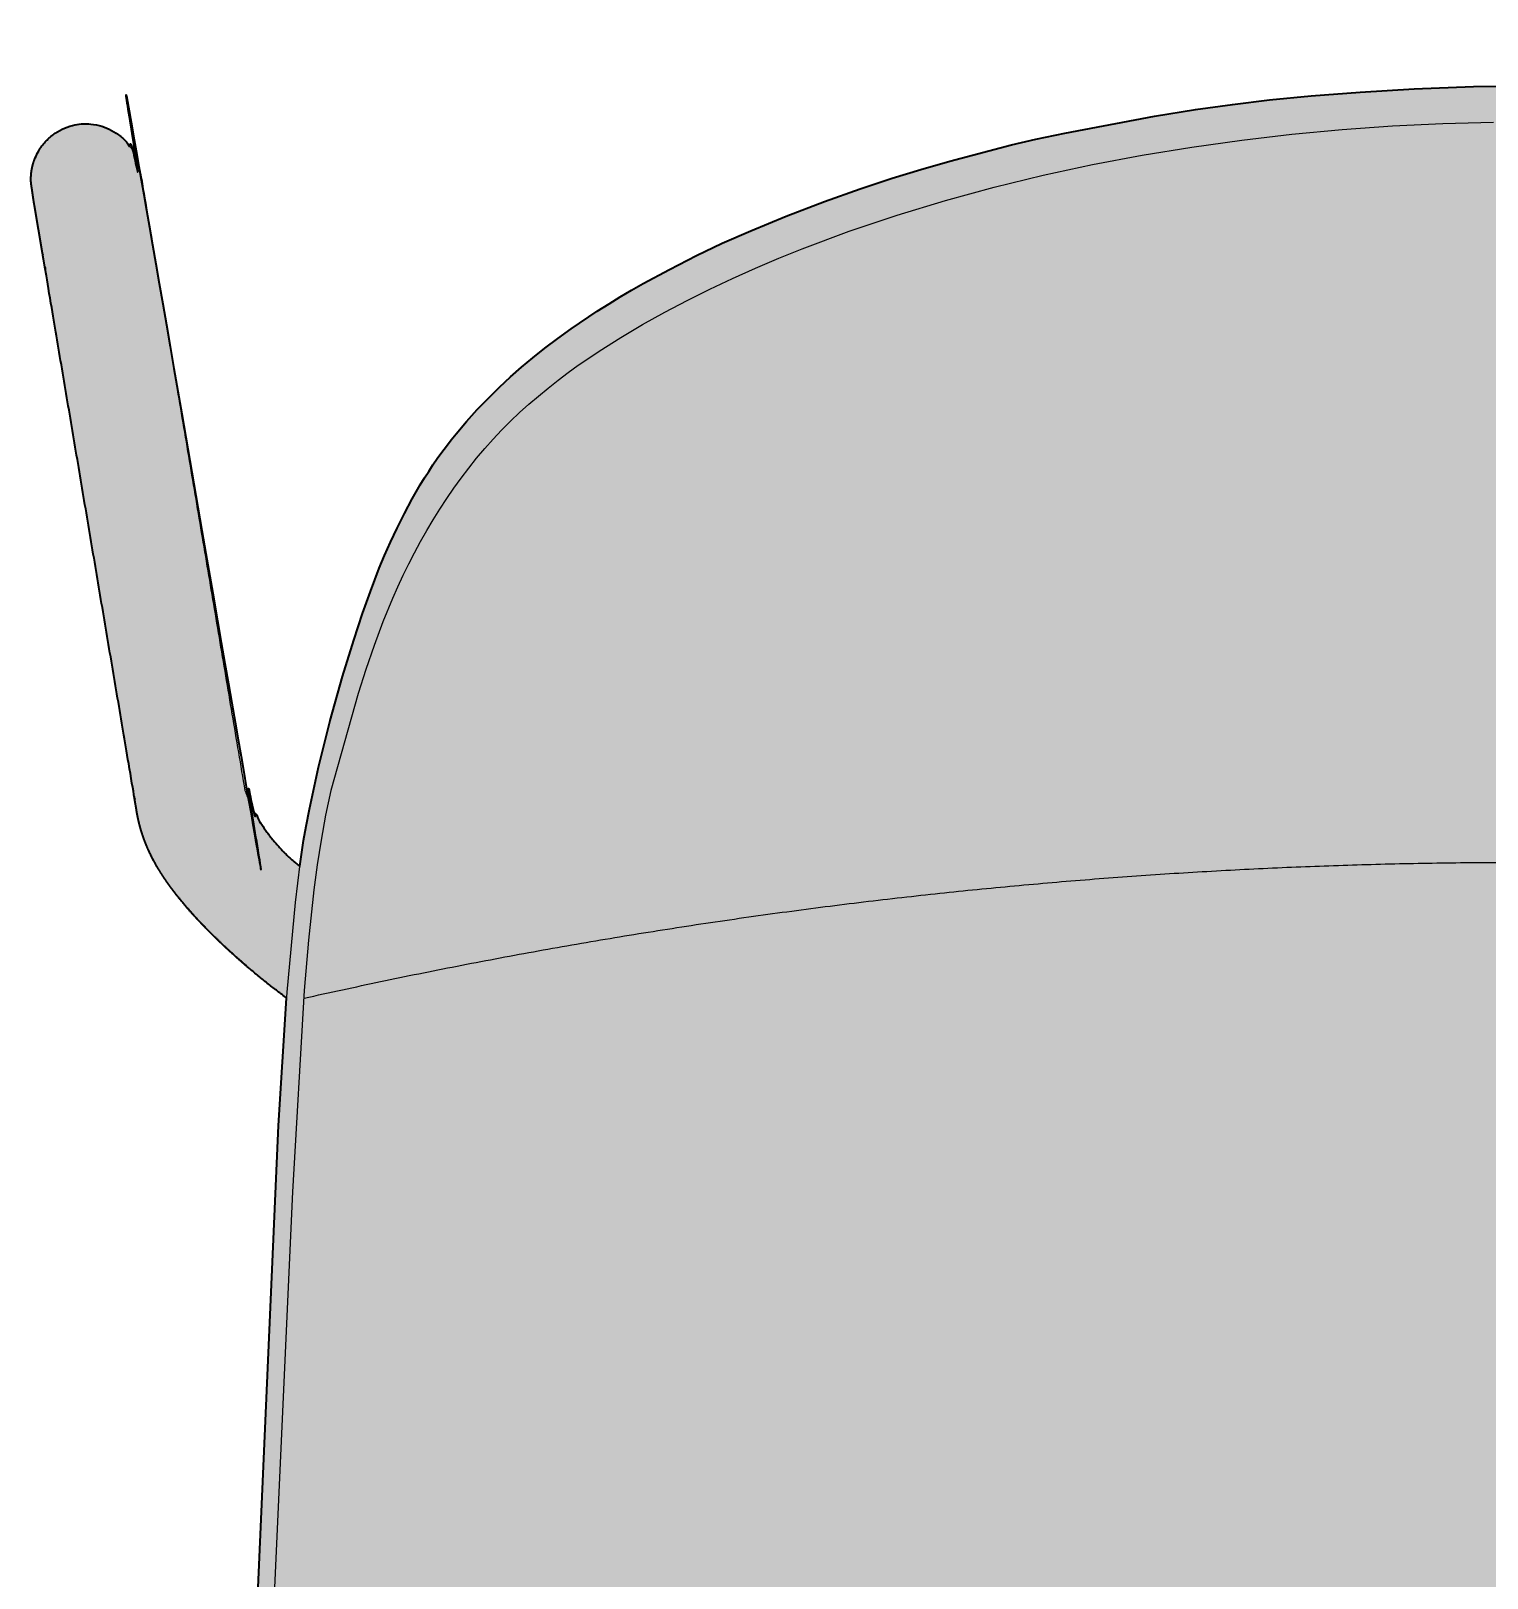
# Model space of a CAD drawing. Header units: millimetres. Extents: x 0 to 1796, y -1006 to 814.
# Drawn here: x 158 to 409.4, y -738.9 to -471.7 of the extents above; entities that cross this region are included whole.
import ezdxf

# ---------------------------------------------------------------- set-up
doc = ezdxf.new("R2010")
doc.units = ezdxf.units.MM
doc.layers.add('Blocks', color=7, linetype='Continuous')
doc.layers.add('Blocks$Fill', color=7, linetype='Continuous', true_color=0xffffff)
doc.layers.add('Blocks$Inner', color=7, linetype='Continuous', lineweight=25, true_color=0x007f00)
doc.layers.add('Blocks$Outline', color=7, linetype='Continuous', lineweight=35, true_color=0xff3f3f)

# ---------------------------------------------------------------- blocks, each defined once
blk = doc.blocks.new('13Eighty Dining Chair Top')
at = {"layer": 'Blocks$Fill'}
blk.add_hatch(color=256, dxfattribs=at).paths.add_polyline_path([(1.2, 56.2), (1.84, 60.66), (2.27, 63.15), (2.84, 66.09), (4.42, 73.35), (6.42, 81.42), (8.57, 89.01), (10.53, 95.3), (12.03, 99.89), (13.37, 103.67), (14.9, 107.69), (15.81, 109.88), (16.83, 112.2), (17.98, 114.64), (19.24, 117.15), (20.58, 119.67), (21.98, 122.11), (22.7, 123.29), (23.43, 124.43), (24.17, 125.55), (24.92, 126.65), (25.7, 127.73), (26.5, 128.8), (27.32, 129.86), (28.17, 130.91), (29.96, 133.02), (31.83, 135.09), (33.74, 137.08), (35.66, 138.98), (37.55, 140.75), (39.46, 142.43), (41.43, 144.06), (43.51, 145.69), (45.74, 147.36), (48.05, 149.02), (52.54, 152.08), (54.57, 153.39), (56.51, 154.58), (58.44, 155.72), (60.48, 156.87), (65, 159.31), (69.66, 161.69), (74.09, 163.82), (79.04, 165.99), (85.17, 168.49), (91.77, 171.02), (97.94, 173.22), (103.45, 175.06), (108.41, 176.59), (113.42, 178.03), (124.05, 180.8), (128.25, 181.8), (133.25, 182.85), (148.72, 185.75), (155.84, 186.91), (162.21, 187.8), (168.59, 188.58), (175.77, 189.29), (184.28, 189.95), (193.58, 190.52), (203.81, 190.9), (211.29, 190.98), (229, 190.52), (238.3, 189.95), (246.8, 189.29), (253.99, 188.58), (260.37, 187.8), (266.73, 186.91), (273.86, 185.75), (289.32, 182.85), (294.33, 181.8), (298.53, 180.8), (309.15, 178.03), (314.16, 176.59), (319.12, 175.06), (324.64, 173.22), (330.81, 171.02), (337.41, 168.49), (343.54, 165.99), (348.49, 163.82), (352.92, 161.69), (357.58, 159.31), (362.1, 156.87), (364.13, 155.72), (366.07, 154.58), (368.01, 153.39), (370.04, 152.08), (374.53, 149.02), (376.84, 147.36), (379.07, 145.69), (381.15, 144.06), (383.12, 142.43), (385.03, 140.75), (386.92, 138.98), (388.83, 137.08), (390.75, 135.09), (392.62, 133.02), (394.41, 130.91), (395.26, 129.86), (396.08, 128.8), (396.88, 127.73), (397.66, 126.65), (398.41, 125.55), (399.15, 124.43), (399.88, 123.29), (400.59, 122.11), (402, 119.67), (403.34, 117.15), (404.6, 114.64), (405.75, 112.2), (406.77, 109.88), (407.68, 107.69), (409.21, 103.67), (410.55, 99.89), (412.05, 95.3), (414.01, 89.01), (416.16, 81.42), (418.16, 73.35), (419.74, 66.09), (420.31, 63.15), (420.74, 60.66), (421.33, 56.66), (421.38, 56.2), (422.17, 56.84), (422.94, 57.51), (423.69, 58.21), (424.41, 58.94), (424.77, 59.31), (425.11, 59.69), (425.45, 60.07), (425.79, 60.47), (426.12, 60.86), (426.44, 61.27), (426.75, 61.68), (427.06, 62.09), (427.36, 62.51), (427.65, 62.94), (427.93, 63.37), (428.21, 63.8), (428.48, 64.24), (428.74, 64.69), (428.99, 65.14), (429.24, 65.59), (429.7, 66.5), (430.13, 67.43), (430.53, 68.37), (430.89, 69.32), (448.7, 174.89), (448.95, 176.15), (449.09, 176.78), (449.16, 177.09), (449.25, 177.39), (449.34, 177.7), (449.43, 178), (449.53, 178.3), (449.64, 178.6), (449.76, 178.89), (449.89, 179.17), (449.96, 179.31), (450.03, 179.45), (450.1, 179.59), (450.18, 179.73), (450.25, 179.87), (450.33, 180), (450.42, 180.14), (450.5, 180.27), (450.59, 180.4), (450.68, 180.53), (450.78, 180.65), (450.87, 180.78), (450.97, 180.9), (451.07, 181.03), (451.18, 181.15), (451.28, 181.27), (451.5, 181.5), (451.72, 181.73), (451.96, 181.95), (452.2, 182.16), (452.44, 182.36), (452.7, 182.55), (452.96, 182.74), (453.23, 182.92), (453.5, 183.09), (453.78, 183.25), (454.06, 183.4), (454.35, 183.54), (454.64, 183.67), (454.93, 183.8), (455.23, 183.91), (455.53, 184.01), (455.84, 184.1), (456.15, 184.19), (456.46, 184.26), (456.77, 184.32), (457.08, 184.37), (457.4, 184.41), (457.71, 184.44), (458.03, 184.46), (458.19, 184.46), (458.35, 184.46), (458.51, 184.46), (458.66, 184.46), (458.82, 184.45), (458.98, 184.44), (459.14, 184.43), (459.3, 184.42), (459.61, 184.38), (459.93, 184.33), (460.24, 184.27), (460.55, 184.2), (460.86, 184.12), (461.16, 184.03), (461.46, 183.93), (461.76, 183.82), (462.06, 183.7), (462.35, 183.56), (462.63, 183.42), (462.91, 183.27), (463.19, 183.11), (463.46, 182.95), (463.72, 182.77), (463.98, 182.58), (464.23, 182.38), (464.48, 182.18), (464.71, 181.97), (464.94, 181.75), (465.17, 181.52), (465.38, 181.29), (465.59, 181.05), (465.79, 180.8), (465.98, 180.55), (466.16, 180.29), (466.34, 180.02), (466.5, 179.75), (466.66, 179.47), (466.81, 179.19), (466.95, 178.9), (467.07, 178.61), (467.19, 178.31), (467.3, 178.01), (467.4, 177.71), (467.49, 177.41), (467.56, 177.1), (467.63, 176.79), (467.69, 176.47), (467.74, 176.16), (467.77, 175.84), (467.8, 175.52), (467.81, 175.21), (467.82, 174.89), (467.81, 174.57), (467.8, 174.25), (467.33, 171.12), (449.45, 65.11), (449.35, 64.58), (449.23, 64.06), (449.11, 63.54), (448.97, 63.02), (448.82, 62.51), (448.67, 62), (448.5, 61.49), (448.32, 60.99), (448.14, 60.49), (447.94, 59.99), (447.74, 59.5), (447.52, 59.01), (447.3, 58.52), (447.07, 58.04), (446.82, 57.57), (446.58, 57.09), (446.05, 56.16), (445.5, 55.25), (444.92, 54.35), (444.32, 53.47), (443.7, 52.6), (443.05, 51.74), (442.39, 50.9), (441.03, 49.25), (439.62, 47.65), (438.16, 46.09), (436.66, 44.56), (435.13, 43.07), (433.57, 41.61), (431.98, 40.18), (430.37, 38.78), (427.07, 36.06), (423.67, 33.44), (429.16, -81.39), (429.99, -124.35), (429.8, -168.94), (429.14, -188.02), (428.3, -201.53), (426.93, -216.67), (426.42, -220.99), (425.59, -226.93), (424.52, -233.39), (423.33, -239.56), (422.98, -241.16), (430.59, -244.06), (432.45, -244.86), (434.3, -245.7), (436.12, -246.59), (437.93, -247.55), (438.82, -248.05), (439.71, -248.58), (440.58, -249.12), (441.43, -249.69), (441.85, -249.99), (442.26, -250.29), (442.66, -250.6), (443.06, -250.91), (443.45, -251.23), (443.83, -251.56), (444.21, -251.9), (444.57, -252.24), (444.92, -252.6), (445.27, -252.96), (445.6, -253.33), (445.92, -253.71), (446.23, -254.1), (446.52, -254.5), (446.81, -254.91), (447.08, -255.33), (447.21, -255.54), (447.33, -255.76), (447.45, -255.98), (447.57, -256.2), (447.69, -256.42), (447.8, -256.65), (447.9, -256.88), (448.01, -257.11), (448.1, -257.35), (448.2, -257.58), (448.29, -257.83), (448.37, -258.07), (448.46, -258.32), (448.53, -258.57), (448.61, -258.82), (466.15, -318.23), (466.24, -318.46), (466.32, -318.69), (466.4, -318.92), (466.48, -319.16), (466.54, -319.4), (466.61, -319.64), (466.66, -319.88), (466.71, -320.13), (466.75, -320.38), (466.79, -320.63), (466.82, -320.88), (466.84, -321.13), (466.86, -321.38), (466.87, -321.64), (466.88, -321.89), (466.87, -322.15), (466.86, -322.4), (466.85, -322.66), (466.82, -322.91), (466.79, -323.16), (466.76, -323.41), (466.71, -323.66), (466.66, -323.91), (466.61, -324.15), (466.55, -324.4), (466.48, -324.64), (466.41, -324.88), (466.33, -325.11), (466.24, -325.35), (466.15, -325.58), (466.05, -325.8), (465.95, -326.02), (465.84, -326.24), (465.73, -326.46), (465.61, -326.68), (465.48, -326.89), (465.35, -327.1), (465.22, -327.31), (465.07, -327.51), (464.92, -327.72), (464.77, -327.92), (464.61, -328.11), (464.44, -328.3), (464.27, -328.49), (464.1, -328.67), (463.91, -328.85), (463.73, -329.03), (463.54, -329.19), (463.34, -329.36), (463.14, -329.52), (462.94, -329.67), (462.73, -329.82), (462.52, -329.96), (462.31, -330.09), (462.09, -330.22), (461.87, -330.35), (461.65, -330.47), (461.43, -330.58), (461.2, -330.68), (460.97, -330.78), (460.74, -330.88), (460.51, -330.96), (460.28, -331.04), (460.05, -331.12), (459.86, -331.17), (459.67, -331.21), (459.47, -331.26), (459.28, -331.3), (459.09, -331.33), (458.89, -331.36), (458.69, -331.39), (458.5, -331.41), (458.3, -331.43), (458.1, -331.45), (457.9, -331.46), (457.7, -331.47), (457.5, -331.47), (457.3, -331.47), (457.1, -331.47), (456.91, -331.46), (456.71, -331.45), (456.51, -331.44), (456.31, -331.42), (456.11, -331.39), (455.91, -331.37), (455.71, -331.33), (455.52, -331.3), (455.32, -331.26), (455.13, -331.22), (454.93, -331.17), (454.74, -331.12), (454.55, -331.06), (454.36, -331), (454.17, -330.93), (453.98, -330.87), (453.8, -330.79), (453.61, -330.72), (453.43, -330.64), (453.25, -330.55), (453.07, -330.46), (452.9, -330.37), (452.72, -330.27), (452.55, -330.17), (452.38, -330.07), (452.21, -329.96), (452.04, -329.85), (451.88, -329.73), (451.72, -329.62), (451.56, -329.49), (451.4, -329.37), (451.25, -329.24), (451.1, -329.11), (450.95, -328.98), (450.8, -328.84), (450.66, -328.7), (450.52, -328.56), (450.38, -328.41), (450.25, -328.26), (450.12, -328.11), (449.99, -327.96), (449.86, -327.8), (449.74, -327.65), (449.62, -327.49), (449.51, -327.32), (449.4, -327.16), (449.29, -326.99), (449.18, -326.83), (449.08, -326.66), (448.98, -326.48), (448.89, -326.31), (448.8, -326.13), (448.71, -325.96), (448.55, -325.6), (448.39, -325.23), (448.25, -324.86), (448.11, -324.49), (447.99, -324.11), (447.87, -323.73), (447.64, -322.95), (430.94, -266.1), (430.91, -266.02), (430.9, -265.97), (430.88, -265.93), (430.86, -265.89), (430.85, -265.85), (430.83, -265.81), (430.81, -265.77), (430.79, -265.73), (430.77, -265.69), (430.74, -265.65), (430.72, -265.61), (430.7, -265.58), (430.67, -265.54), (430.65, -265.5), (430.62, -265.47), (430.59, -265.43), (430.56, -265.4), (430.54, -265.36), (430.51, -265.33), (430.48, -265.29), (430.44, -265.26), (430.41, -265.23), (430.38, -265.2), (430.35, -265.17), (430.31, -265.14), (430.28, -265.11), (430.25, -265.09), (430.21, -265.06), (430.17, -265.03), (430.14, -265.01), (430.1, -264.98), (429.47, -264.59), (428.82, -264.22), (428.17, -263.86), (427.5, -263.52), (426.16, -262.87), (424.79, -262.26), (421.37, -260.83), (417.88, -259.51), (416.26, -263.83), (415.41, -265.92), (414.43, -268.17), (413.39, -270.44), (412.29, -272.68), (411.14, -274.91), (409.93, -277.1), (408.64, -279.29), (407.16, -281.6), (406.31, -282.86), (405.39, -284.17), (404.4, -285.53), (403.34, -286.93), (402.22, -288.33), (401.07, -289.73), (399.91, -291.09), (398.76, -292.37), (397.65, -293.56), (396.57, -294.67), (395.51, -295.72), (394.44, -296.73), (392.31, -298.64), (390.45, -300.22), (389.71, -300.83), (389.03, -301.37), (388.31, -301.9), (385.29, -304.03), (383, -305.57), (381.18, -306.73), (379.7, -307.62), (378.22, -308.46), (376.54, -309.35), (374.51, -310.38), (372.08, -311.53), (369.32, -312.77), (366.53, -313.94), (363.91, -314.97), (360.87, -316.03), (356.96, -317.29), (353.03, -318.48), (349.91, -319.35), (346.96, -320.07), (343.41, -320.87), (339.25, -321.73), (330.43, -323.29), (322.92, -324.37), (314.31, -325.38), (305.16, -326.17), (282.19, -327.66), (214.3, -329.37), (211.29, -329.32), (208.27, -329.37), (140.39, -327.66), (117.42, -326.17), (108.27, -325.38), (99.66, -324.37), (92.15, -323.29), (83.33, -321.73), (79.17, -320.87), (75.61, -320.07), (72.67, -319.35), (69.55, -318.48), (65.62, -317.29), (61.71, -316.03), (58.67, -314.97), (56.05, -313.94), (53.26, -312.77), (50.49, -311.53), (48.07, -310.38), (46.03, -309.35), (44.36, -308.46), (42.88, -307.62), (41.39, -306.73), (39.58, -305.57), (37.29, -304.03), (34.27, -301.9), (33.55, -301.37), (32.87, -300.83), (32.13, -300.22), (30.27, -298.64), (28.14, -296.73), (27.07, -295.72), (26.01, -294.67), (24.93, -293.56), (23.82, -292.37), (22.67, -291.09), (21.51, -289.73), (20.35, -288.33), (19.24, -286.93), (18.18, -285.53), (17.18, -284.17), (16.26, -282.86), (15.42, -281.6), (13.94, -279.29), (12.65, -277.1), (11.44, -274.91), (10.29, -272.68), (9.19, -270.44), (8.15, -268.17), (7.17, -265.92), (6.32, -263.83), (5.13, -260.73), (4.7, -259.51), (1.21, -260.83), (-2.21, -262.26), (-3.58, -262.87), (-4.93, -263.52), (-5.59, -263.86), (-6.25, -264.22), (-6.89, -264.59), (-7.52, -264.98), (-7.56, -265.01), (-7.6, -265.03), (-7.63, -265.06), (-7.67, -265.09), (-7.7, -265.11), (-7.74, -265.14), (-7.77, -265.17), (-7.8, -265.2), (-7.83, -265.23), (-7.87, -265.26), (-7.9, -265.29), (-7.93, -265.33), (-7.96, -265.36), (-7.99, -265.4), (-8.01, -265.43), (-8.04, -265.47), (-8.07, -265.5), (-8.09, -265.54), (-8.12, -265.58), (-8.14, -265.61), (-8.17, -265.65), (-8.19, -265.69), (-8.21, -265.73), (-8.23, -265.77), (-8.25, -265.81), (-8.27, -265.85), (-8.29, -265.89), (-8.3, -265.93), (-8.32, -265.97), (-8.33, -266.02), (-8.35, -266.06), (-24.03, -319.06), (-25.29, -323.73), (-25.41, -324.11), (-25.53, -324.49), (-25.67, -324.86), (-25.81, -325.23), (-25.97, -325.6), (-26.13, -325.96), (-26.22, -326.13), (-26.31, -326.31), (-26.41, -326.48), (-26.5, -326.66), (-26.6, -326.83), (-26.71, -326.99), (-26.82, -327.16), (-26.93, -327.32), (-27.04, -327.49), (-27.16, -327.65), (-27.29, -327.8), (-27.41, -327.96), (-27.54, -328.11), (-27.67, -328.26), (-27.8, -328.41), (-27.94, -328.56), (-28.08, -328.7), (-28.23, -328.84), (-28.37, -328.98), (-28.52, -329.11), (-28.67, -329.24), (-28.82, -329.37), (-28.98, -329.49), (-29.14, -329.62), (-29.3, -329.73), (-29.47, -329.85), (-29.63, -329.96), (-29.8, -330.07), (-29.97, -330.17), (-30.14, -330.27), (-30.32, -330.37), (-30.49, -330.46), (-30.67, -330.55), (-30.85, -330.64), (-31.04, -330.72), (-31.22, -330.79), (-31.4, -330.87), (-31.59, -330.93), (-31.78, -331), (-31.97, -331.06), (-32.16, -331.12), (-32.36, -331.17), (-32.55, -331.22), (-32.74, -331.26), (-32.94, -331.3), (-33.14, -331.33), (-33.33, -331.37), (-33.53, -331.39), (-33.73, -331.42), (-33.93, -331.44), (-34.13, -331.45), (-34.33, -331.46), (-34.53, -331.47), (-34.73, -331.47), (-34.93, -331.47), (-35.13, -331.47), (-35.32, -331.46), (-35.52, -331.45), (-35.72, -331.43), (-35.92, -331.41), (-36.12, -331.39), (-36.31, -331.36), (-36.51, -331.33), (-36.7, -331.3), (-36.9, -331.26), (-37.09, -331.21), (-37.28, -331.17), (-37.47, -331.12), (-37.7, -331.04), (-37.93, -330.96), (-38.17, -330.88), (-38.4, -330.78), (-38.62, -330.68), (-38.85, -330.58), (-39.07, -330.47), (-39.3, -330.35), (-39.52, -330.22), (-39.73, -330.09), (-39.95, -329.96), (-40.16, -329.82), (-40.36, -329.67), (-40.57, -329.52), (-40.76, -329.36), (-40.96, -329.19), (-41.15, -329.03), (-41.34, -328.85), (-41.52, -328.67), (-41.69, -328.49), (-41.86, -328.3), (-42.03, -328.11), (-42.19, -327.92), (-42.35, -327.72), (-42.49, -327.51), (-42.64, -327.31), (-42.77, -327.1), (-42.91, -326.89), (-43.03, -326.68), (-43.15, -326.46), (-43.26, -326.24), (-43.37, -326.02), (-43.47, -325.8), (-43.57, -325.58), (-43.66, -325.35), (-43.75, -325.11), (-43.83, -324.88), (-43.9, -324.64), (-43.97, -324.4), (-44.03, -324.15), (-44.09, -323.91), (-44.14, -323.66), (-44.18, -323.41), (-44.22, -323.16), (-44.25, -322.91), (-44.27, -322.66), (-44.28, -322.4), (-44.29, -322.15), (-44.3, -321.89), (-44.29, -321.64), (-44.28, -321.38), (-44.27, -321.13), (-44.24, -320.88), (-44.21, -320.63), (-44.18, -320.38), (-44.13, -320.13), (-44.08, -319.88), (-44.03, -319.64), (-43.97, -319.4), (-43.9, -319.16), (-43.82, -318.92), (-43.74, -318.69), (-43.66, -318.46), (-43.57, -318.23), (-26.1, -259.07), (-25.96, -258.57), (-25.88, -258.32), (-25.8, -258.07), (-25.71, -257.83), (-25.62, -257.58), (-25.53, -257.35), (-25.43, -257.11), (-25.33, -256.88), (-25.22, -256.65), (-25.11, -256.42), (-24.99, -256.2), (-24.88, -255.98), (-24.75, -255.76), (-24.63, -255.54), (-24.5, -255.33), (-24.23, -254.91), (-23.95, -254.5), (-23.65, -254.1), (-23.34, -253.71), (-23.02, -253.33), (-22.69, -252.96), (-22.35, -252.6), (-21.99, -252.24), (-21.63, -251.9), (-21.25, -251.56), (-20.87, -251.23), (-20.48, -250.91), (-20.09, -250.6), (-19.68, -250.29), (-19.27, -249.99), (-18.85, -249.69), (-18, -249.12), (-17.13, -248.58), (-16.24, -248.05), (-15.35, -247.55), (-13.54, -246.59), (-11.72, -245.7), (-9.88, -244.86), (-8.02, -244.06), (-4.25, -242.58), (-0.4, -241.16), (-1.95, -233.39), (-3.01, -226.93), (-3.84, -220.99), (-4.36, -216.67), (-5.72, -201.53), (-6.56, -188.02), (-7.22, -168.94), (-7.42, -124.35), (-6.58, -81.39), (-2.48, 11.46), (-1.09, 33.44), (-7.79, 38.78), (-9.4, 40.18), (-10.99, 41.61), (-12.55, 43.07), (-14.08, 44.56), (-15.58, 46.09), (-17.04, 47.65), (-18.45, 49.25), (-19.81, 50.9), (-20.47, 51.74), (-21.12, 52.6), (-21.74, 53.47), (-22.35, 54.35), (-22.92, 55.25), (-23.48, 56.16), (-24, 57.09), (-24.25, 57.57), (-24.49, 58.04), (-24.72, 58.52), (-24.94, 59.01), (-25.16, 59.5), (-25.36, 59.99), (-25.56, 60.49), (-25.75, 60.99), (-25.92, 61.49), (-26.09, 62), (-26.25, 62.51), (-26.39, 63.02), (-26.53, 63.54), (-26.65, 64.06), (-26.77, 64.58), (-26.87, 65.11), (-26.97, 65.63), (-45.22, 174.25), (-45.24, 174.57), (-45.24, 174.89), (-45.24, 175.21), (-45.22, 175.52), (-45.19, 175.84), (-45.16, 176.16), (-45.11, 176.47), (-45.05, 176.79), (-44.99, 177.1), (-44.91, 177.41), (-44.82, 177.71), (-44.72, 178.01), (-44.61, 178.31), (-44.5, 178.61), (-44.37, 178.9), (-44.23, 179.19), (-44.08, 179.47), (-43.93, 179.75), (-43.76, 180.02), (-43.59, 180.29), (-43.4, 180.55), (-43.21, 180.8), (-43.01, 181.05), (-42.8, 181.29), (-42.59, 181.52), (-42.37, 181.75), (-42.13, 181.97), (-41.9, 182.18), (-41.65, 182.38), (-41.4, 182.58), (-41.14, 182.77), (-40.88, 182.95), (-40.61, 183.11), (-40.33, 183.27), (-40.05, 183.42), (-39.77, 183.56), (-39.48, 183.7), (-39.18, 183.82), (-38.88, 183.93), (-38.58, 184.03), (-38.28, 184.12), (-37.97, 184.2), (-37.66, 184.27), (-37.35, 184.33), (-37.03, 184.38), (-36.72, 184.42), (-36.56, 184.43), (-36.4, 184.44), (-36.24, 184.45), (-36.09, 184.46), (-35.93, 184.46), (-35.77, 184.46), (-35.61, 184.46), (-35.45, 184.46), (-35.13, 184.44), (-34.82, 184.41), (-34.5, 184.37), (-34.19, 184.32), (-33.88, 184.26), (-33.57, 184.19), (-33.26, 184.1), (-32.96, 184.01), (-32.65, 183.91), (-32.36, 183.8), (-32.06, 183.67), (-31.77, 183.54), (-31.48, 183.4), (-31.2, 183.25), (-30.92, 183.09), (-30.65, 182.92), (-30.38, 182.74), (-30.12, 182.55), (-29.87, 182.36), (-29.62, 182.16), (-29.38, 181.95), (-29.14, 181.73), (-28.92, 181.5), (-28.7, 181.27), (-28.6, 181.15), (-28.49, 181.03), (-28.39, 180.9), (-28.3, 180.78), (-28.2, 180.65), (-28.11, 180.53), (-28.01, 180.4), (-27.93, 180.27), (-27.84, 180.14), (-27.76, 180), (-27.68, 179.87), (-27.6, 179.73), (-27.52, 179.59), (-27.45, 179.45), (-27.38, 179.31), (-27.31, 179.17), (-27.18, 178.89), (-27.07, 178.6), (-26.95, 178.3), (-26.85, 178), (-26.76, 177.7), (-26.67, 177.39), (-26.59, 177.09), (-26.51, 176.78), (-26.37, 176.15), (-26.12, 174.89), (-8.31, 69.32), (-7.95, 68.37), (-7.55, 67.43), (-7.12, 66.5), (-6.66, 65.59), (-6.41, 65.14), (-6.16, 64.69), (-5.9, 64.24), (-5.63, 63.8), (-5.36, 63.37), (-5.07, 62.94), (-4.78, 62.51), (-4.48, 62.09), (-4.17, 61.68), (-3.86, 61.27), (-3.54, 60.86), (-3.21, 60.47), (-2.88, 60.07), (-2.54, 59.69), (-2.19, 59.31), (-1.83, 58.94), (-1.11, 58.21), (-0.36, 57.51), (0.41, 56.84)], flags=0)
at = {"layer": 'Blocks$Inner'}
for points in [[(-6.58, -81.39), (-2.48, 11.46), (-1.03, 34.47), (0.44, 49.94), (1.25, 56.66), (1.84, 60.66), (2.27, 63.15), (2.84, 66.09), (4.42, 73.35), (6.42, 81.42), (8.57, 89.01), (10.53, 95.3), (12.03, 99.89), (13.37, 103.67), (14.9, 107.69), (15.81, 109.88), (16.83, 112.2), (17.98, 114.64), (19.24, 117.15), (20.58, 119.67), (21.98, 122.11), (22.7, 123.29), (23.43, 124.43), (24.17, 125.55), (24.92, 126.65), (25.7, 127.73), (26.5, 128.8), (27.32, 129.86), (28.17, 130.91), (29.96, 133.02), (31.83, 135.09), (33.74, 137.08), (35.66, 138.98), (37.55, 140.75), (39.46, 142.43), (41.43, 144.06), (43.51, 145.69), (45.74, 147.36), (48.05, 149.02), (52.54, 152.08), (54.57, 153.39), (56.51, 154.58), (58.44, 155.72), (60.48, 156.87), (65, 159.31), (69.66, 161.69), (74.09, 163.82), (79.04, 165.99), (85.17, 168.49), (91.77, 171.02), (97.94, 173.22), (103.45, 175.06), (108.41, 176.59), (113.42, 178.03), (124.05, 180.8), (128.25, 181.8), (133.25, 182.85), (148.72, 185.75), (155.84, 186.91), (162.21, 187.8), (168.59, 188.58), (175.77, 189.29), (184.28, 189.95), (193.58, 190.52), (203.81, 190.9), (211.29, 190.98)], [(-3.16, -69.63), (0, 0), (2.01, 34.79), (2.73, 43.48), (3.66, 52.14), (4.24, 56.46), (4.91, 60.76), (5.68, 65.04), (6.58, 69.31), (6.6, 69.34), (11.33, 86.12), (12.65, 90.27), (14.06, 94.39), (15.58, 98.48), (17.24, 102.51), (18.12, 104.5), (19.03, 106.48), (19.99, 108.44), (20.98, 110.38), (22.02, 112.3), (23.09, 114.2), (24.2, 116.07), (25.35, 117.92), (26.54, 119.74), (27.77, 121.53), (29.05, 123.28), (30.36, 125.01), (31.71, 126.7), (33.11, 128.35), (34.55, 129.97), (36.03, 131.54), (37.56, 133.08), (39.12, 134.57), (40.73, 136.02), (42.37, 137.44), (44.05, 138.82), (45.76, 140.17), (47.5, 141.48), (49.26, 142.75), (51.06, 144), (52.88, 145.21), (56.58, 147.55), (60.35, 149.78), (64.18, 151.91), (68.05, 153.94), (71.95, 155.89), (75.89, 157.75), (79.86, 159.54), (83.87, 161.24), (87.9, 162.87), (96.05, 165.91), (104.3, 168.69), (112.64, 171.22), (121.05, 173.51), (129.52, 175.57), (138.04, 177.41), (146.6, 179.03), (155.19, 180.44), (163.82, 181.65), (172.48, 182.66), (181.15, 183.48), (189.84, 184.11), (198.54, 184.53), (207.25, 184.76)]]:
    blk.add_lwpolyline(points, dxfattribs=at)
for points, degree in [([(-37.35, 184.33), (-37.03, 184.38)], 1), ([(-37.03, 184.38), (-36.72, 184.42)], 1), ([(-36.72, 184.42), (-36.56, 184.43)], 1), ([(-36.56, 184.43), (-36.4, 184.44)], 1), ([(-36.4, 184.44), (-36.24, 184.45)], 1), ([(-36.24, 184.45), (-36.09, 184.46)], 1), ([(-36.09, 184.46), (-35.93, 184.46)], 1), ([(-35.93, 184.46), (-35.77, 184.46)], 1), ([(-35.77, 184.46), (-35.61, 184.46)], 1), ([(-35.61, 184.46), (-35.45, 184.46)], 1), ([(-35.45, 184.46), (-35.13, 184.44)], 1), ([(-35.13, 184.44), (-34.82, 184.41)], 1), ([(-34.82, 184.41), (-34.5, 184.37)], 1), ([(-42.59, 181.52), (-42.37, 181.75)], 1), ([(-42.37, 181.75), (-42.13, 181.97)], 1), ([(-42.13, 181.97), (-41.9, 182.18)], 1), ([(-41.9, 182.18), (-41.65, 182.38)], 1), ([(-41.65, 182.38), (-41.4, 182.58)], 1), ([(-41.4, 182.58), (-41.14, 182.77)], 1), ([(-41.14, 182.77), (-40.88, 182.95)], 1), ([(-40.88, 182.95), (-40.61, 183.11)], 1), ([(-40.61, 183.11), (-40.33, 183.27)], 1), ([(-40.33, 183.27), (-40.05, 183.42)], 1), ([(-40.05, 183.42), (-39.77, 183.56)], 1), ([(-39.77, 183.56), (-39.48, 183.7)], 1), ([(-39.48, 183.7), (-39.18, 183.82)], 1), ([(-39.18, 183.82), (-38.88, 183.93)], 1), ([(-38.88, 183.93), (-38.58, 184.03)], 1), ([(-38.58, 184.03), (-38.28, 184.12)], 1), ([(-38.28, 184.12), (-37.97, 184.2)], 1), ([(-37.97, 184.2), (-37.66, 184.27)], 1), ([(-37.66, 184.27), (-37.35, 184.33)], 1), ([(-34.5, 184.37), (-34.19, 184.32)], 1), ([(-34.19, 184.32), (-33.88, 184.26)], 1), ([(-33.88, 184.26), (-33.57, 184.19)], 1), ([(-33.57, 184.19), (-33.26, 184.1)], 1), ([(-33.26, 184.1), (-32.96, 184.01)], 1), ([(-32.96, 184.01), (-32.65, 183.91)], 1), ([(-32.65, 183.91), (-32.36, 183.8)], 1), ([(-32.36, 183.8), (-32.06, 183.67)], 1), ([(-32.06, 183.67), (-31.77, 183.54)], 1), ([(-31.77, 183.54), (-31.48, 183.4)], 1), ([(-31.48, 183.4), (-31.2, 183.25)], 1), ([(-31.2, 183.25), (-30.92, 183.09)], 1), ([(-30.92, 183.09), (-30.65, 182.92)], 1), ([(-30.65, 182.92), (-30.38, 182.74)], 1), ([(-30.38, 182.74), (-30.12, 182.55)], 1), ([(-30.12, 182.55), (-29.87, 182.36)], 1), ([(-29.87, 182.36), (-29.62, 182.16)], 1), ([(-29.62, 182.16), (-29.38, 181.95)], 1), ([(-29.38, 181.95), (-29.14, 181.73)], 1), ([(-29.14, 181.73), (-28.92, 181.5)], 1), ([(-44.37, 178.9), (-44.23, 179.19)], 1), ([(-44.23, 179.19), (-44.08, 179.47)], 1), ([(-44.08, 179.47), (-43.93, 179.75)], 1), ([(-43.93, 179.75), (-43.76, 180.02)], 1), ([(-43.76, 180.02), (-43.59, 180.29)], 1), ([(-43.59, 180.29), (-43.4, 180.55)], 1), ([(-43.4, 180.55), (-43.21, 180.8)], 1), ([(-43.21, 180.8), (-43.01, 181.05)], 1), ([(-43.01, 181.05), (-42.8, 181.29)], 1), ([(-42.8, 181.29), (-42.59, 181.52)], 1), ([(-28.92, 181.5), (-28.7, 181.27)], 1), ([(-28.7, 181.27), (-28.6, 181.15)], 1), ([(-28.6, 181.15), (-28.49, 181.03)], 1), ([(-28.49, 181.03), (-28.39, 180.9)], 1), ([(-28.39, 180.9), (-28.3, 180.78)], 1), ([(-28.3, 180.78), (-28.2, 180.65)], 1), ([(-28.2, 180.65), (-28.11, 180.53)], 1), ([(-28.11, 180.53), (-28.01, 180.4)], 1), ([(-28.01, 180.4), (-27.93, 180.27)], 1), ([(-27.93, 180.27), (-27.84, 180.14)], 1), ([(-27.84, 180.14), (-27.76, 180)], 1), ([(-27.76, 180), (-27.68, 179.87)], 1), ([(-27.68, 179.87), (-27.6, 179.73)], 1), ([(-27.6, 179.73), (-27.52, 179.59)], 1), ([(-27.52, 179.59), (-27.45, 179.45)], 1), ([(-27.45, 179.45), (-27.38, 179.31)], 1), ([(-27.38, 179.31), (-27.31, 179.17)], 1), ([(-27.31, 179.17), (-27.18, 178.89)], 1), ([(-45.16, 176.16), (-45.11, 176.47)], 1), ([(-45.11, 176.47), (-45.05, 176.79)], 1), ([(-45.05, 176.79), (-44.99, 177.1)], 1), ([(-44.99, 177.1), (-44.91, 177.41)], 1), ([(-44.91, 177.41), (-44.82, 177.71)], 1), ([(-44.82, 177.71), (-44.72, 178.01)], 1), ([(-44.72, 178.01), (-44.61, 178.31)], 1), ([(-44.61, 178.31), (-44.5, 178.61)], 1), ([(-44.5, 178.61), (-44.37, 178.9)], 1), ([(-27.18, 178.89), (-27.07, 178.6)], 1), ([(-27.07, 178.6), (-26.95, 178.3)], 1), ([(-26.95, 178.3), (-26.85, 178)], 1), ([(-26.85, 178), (-26.76, 177.7)], 1), ([(-26.76, 177.7), (-26.67, 177.39)], 1), ([(-26.67, 177.39), (-26.59, 177.09)], 1), ([(-26.59, 177.09), (-26.51, 176.78)], 1), ([(-26.51, 176.78), (-26.37, 176.15)], 1), ([(-45.24, 175.21), (-45.22, 175.52)], 1), ([(-45.24, 174.89), (-45.24, 175.21)], 1), ([(-45.24, 174.57), (-45.24, 174.89)], 1), ([(-45.22, 174.25), (-45.24, 174.57)], 1), ([(-45.22, 175.52), (-45.19, 175.84)], 1), ([(-44.76, 171.12), (-45.22, 174.25)], 1), ([(-45.19, 175.84), (-45.16, 176.16)], 1), ([(-26.37, 176.15), (-26.12, 174.89)], 1), ([(-26.12, 174.89), (-8.31, 69.32)], 1), ([(-27.05, 66.16), (-44.76, 171.12)], 1), ([(-26.97, 65.63), (-27.05, 66.16)], 1), ([(-26.87, 65.11), (-26.97, 65.63)], 1), ([(-26.77, 64.58), (-26.87, 65.11)], 1), ([(-26.65, 64.06), (-26.77, 64.58)], 1), ([(-26.53, 63.54), (-26.65, 64.06)], 1), ([(-26.39, 63.02), (-26.53, 63.54)], 1), ([(-26.25, 62.51), (-26.39, 63.02)], 1), ([(-26.09, 62), (-26.25, 62.51)], 1), ([(-25.92, 61.49), (-26.09, 62)], 1), ([(-25.75, 60.99), (-25.92, 61.49)], 1), ([(-25.56, 60.49), (-25.75, 60.99)], 1), ([(-25.36, 59.99), (-25.56, 60.49)], 1), ([(-25.16, 59.5), (-25.36, 59.99)], 1), ([(-24.94, 59.01), (-25.16, 59.5)], 1), ([(-24.72, 58.52), (-24.94, 59.01)], 1), ([(-24.49, 58.04), (-24.72, 58.52)], 1), ([(-24.25, 57.57), (-24.49, 58.04)], 1), ([(-24, 57.09), (-24.25, 57.57)], 1), ([(-23.48, 56.16), (-24, 57.09)], 1), ([(-22.92, 55.25), (-23.48, 56.16)], 1), ([(1.93, 33.45), (106.42, 56.82), (211.29, 56.91)], 2), ([(-22.35, 54.35), (-22.92, 55.25)], 1), ([(-21.74, 53.47), (-22.35, 54.35)], 1), ([(-21.12, 52.6), (-21.74, 53.47)], 1), ([(-20.47, 51.74), (-21.12, 52.6)], 1), ([(-19.81, 50.9), (-20.47, 51.74)], 1), ([(-18.45, 49.25), (-19.81, 50.9)], 1), ([(-17.04, 47.65), (-18.45, 49.25)], 1), ([(-15.58, 46.09), (-17.04, 47.65)], 1), ([(-14.08, 44.56), (-15.58, 46.09)], 1), ([(-12.55, 43.07), (-14.08, 44.56)], 1), ([(-10.99, 41.61), (-12.55, 43.07)], 1), ([(-9.4, 40.18), (-10.99, 41.61)], 1), ([(-7.79, 38.78), (-9.4, 40.18)], 1), ([(-4.49, 36.06), (-7.79, 38.78)], 1), ([(-1.09, 33.44), (-4.49, 36.06)], 1)]:
    blk.add_open_spline(points, degree=degree, dxfattribs=at)
blk.add_rational_spline([(-8.31, 69.32), (-5.44, 61.4), (1.2, 56.2)], [1, 0.96136324687, 1], degree=2, dxfattribs=at)
at = {"layer": 'Blocks$Outline'}
for points in [[(1.2, 56.2), (1.25, 56.66), (1.84, 60.66), (2.27, 63.15), (2.84, 66.09), (4.42, 73.35), (6.42, 81.42), (8.57, 89.01), (10.53, 95.3), (12.03, 99.89), (13.37, 103.67), (14.9, 107.69), (15.81, 109.88), (16.83, 112.2), (17.98, 114.64), (19.24, 117.15), (20.58, 119.67), (21.98, 122.11), (22.7, 123.29), (23.43, 124.43), (24.17, 125.55), (24.92, 126.65), (25.7, 127.73), (26.5, 128.8), (27.32, 129.86), (28.17, 130.91), (29.96, 133.02), (31.83, 135.09), (33.74, 137.08), (35.66, 138.98), (37.55, 140.75), (39.46, 142.43), (41.43, 144.06), (43.51, 145.69), (45.74, 147.36), (48.05, 149.02), (52.54, 152.08), (54.57, 153.39), (56.51, 154.58), (58.44, 155.72), (60.48, 156.87), (65, 159.31), (69.66, 161.69), (74.09, 163.82), (79.04, 165.99), (85.17, 168.49), (91.77, 171.02), (97.94, 173.22), (103.45, 175.06), (108.41, 176.59), (113.42, 178.03), (124.05, 180.8), (128.25, 181.8), (133.25, 182.85), (148.72, 185.75), (155.84, 186.91), (162.21, 187.8), (168.59, 188.58), (175.77, 189.29), (184.28, 189.95), (193.58, 190.52), (203.81, 190.9), (211.29, 190.98)], [(-0.4, -241.16), (-0.76, -239.56), (-1.95, -233.39), (-3.01, -226.93), (-3.84, -220.99), (-4.36, -216.67), (-5.72, -201.53), (-6.56, -188.02), (-7.22, -168.94), (-7.42, -124.35), (-6.58, -81.39), (-2.48, 11.46), (-1.09, 33.44)]]:
    blk.add_lwpolyline(points, dxfattribs=at)
blk.add_rational_spline([(-1.09, 33.44), (-2.79, 34.75), (-4.49, 36.06), (-6.14, 37.42), (-7.79, 38.78), (-8.6, 39.48), (-9.4, 40.18), (-10.2, 40.9), (-10.99, 41.61), (-11.77, 42.34), (-12.55, 43.07), (-13.32, 43.82), (-14.08, 44.56), (-14.83, 45.32), (-15.58, 46.09), (-16.31, 46.87), (-17.04, 47.65), (-17.74, 48.45), (-18.45, 49.25), (-19.13, 50.08), (-19.81, 50.9), (-20.14, 51.32), (-20.47, 51.74), (-20.8, 52.17), (-21.12, 52.6), (-21.43, 53.03), (-21.74, 53.47), (-22.04, 53.91), (-22.35, 54.35), (-22.63, 54.8), (-22.92, 55.25), (-23.2, 55.71), (-23.48, 56.16), (-23.74, 56.63), (-24, 57.09), (-24.12, 57.33), (-24.25, 57.57), (-24.37, 57.8), (-24.49, 58.04), (-24.6, 58.28), (-24.72, 58.52), (-24.83, 58.77), (-24.94, 59.01), (-25.05, 59.25), (-25.16, 59.5), (-25.26, 59.74), (-25.36, 59.99), (-25.46, 60.24), (-25.56, 60.49), (-25.65, 60.74), (-25.75, 60.99), (-25.83, 61.24), (-25.92, 61.49), (-26.01, 61.75), (-26.09, 62), (-26.17, 62.26), (-26.25, 62.51), (-26.32, 62.77), (-26.39, 63.02), (-26.46, 63.28), (-26.53, 63.54), (-26.59, 63.8), (-26.65, 64.06), (-26.71, 64.32), (-26.77, 64.58), (-26.82, 64.84), (-26.87, 65.11), (-26.92, 65.37), (-26.97, 65.63), (-27.01, 65.9), (-27.05, 66.16), (-35.9, 118.64), (-44.76, 171.12), (-44.99, 172.69), (-45.22, 174.25), (-45.23, 174.41), (-45.24, 174.57), (-45.24, 174.73), (-45.24, 174.89), (-45.24, 175.05), (-45.24, 175.21), (-45.23, 175.37), (-45.22, 175.52), (-45.21, 175.68), (-45.19, 175.84), (-45.18, 176), (-45.16, 176.16), (-45.13, 176.32), (-45.11, 176.47), (-45.08, 176.63), (-45.05, 176.79), (-45.02, 176.94), (-44.99, 177.1), (-44.95, 177.25), (-44.91, 177.41), (-44.86, 177.56), (-44.82, 177.71), (-44.77, 177.86), (-44.72, 178.01), (-44.67, 178.16), (-44.61, 178.31), (-44.55, 178.46), (-44.5, 178.61), (-44.43, 178.76), (-44.37, 178.9), (-44.3, 179.04), (-44.23, 179.19), (-44.16, 179.33), (-44.08, 179.47), (-44, 179.61), (-43.93, 179.75), (-43.84, 179.88), (-43.76, 180.02), (-43.67, 180.15), (-43.59, 180.29), (-43.5, 180.42), (-43.4, 180.55), (-43.31, 180.67), (-43.21, 180.8), (-43.11, 180.92), (-43.01, 181.05), (-42.91, 181.17), (-42.8, 181.29), (-42.7, 181.41), (-42.59, 181.52), (-42.48, 181.64), (-42.37, 181.75), (-42.25, 181.86), (-42.13, 181.97), (-42.02, 182.08), (-41.9, 182.18), (-41.77, 182.28), (-41.65, 182.38), (-41.53, 182.48), (-41.4, 182.58), (-41.27, 182.67), (-41.14, 182.77), (-41.01, 182.86), (-40.88, 182.95), (-40.74, 183.03), (-40.61, 183.11), (-40.47, 183.19), (-40.33, 183.27), (-40.19, 183.35), (-40.05, 183.42), (-39.91, 183.49), (-39.77, 183.56), (-39.62, 183.63), (-39.48, 183.7), (-39.33, 183.76), (-39.18, 183.82), (-39.03, 183.87), (-38.88, 183.93), (-38.73, 183.98), (-38.58, 184.03), (-38.43, 184.08), (-38.28, 184.12), (-38.12, 184.16), (-37.97, 184.2), (-37.81, 184.24), (-37.66, 184.27), (-37.5, 184.3), (-37.35, 184.33), (-37.19, 184.36), (-37.03, 184.38), (-36.88, 184.4), (-36.72, 184.42), (-36.64, 184.43), (-36.56, 184.43), (-36.48, 184.44), (-36.4, 184.44), (-36.32, 184.45), (-36.24, 184.45), (-36.16, 184.46), (-36.09, 184.46), (-36.01, 184.46), (-35.93, 184.46), (-35.85, 184.46), (-35.77, 184.46), (-35.69, 184.46), (-35.61, 184.46), (-35.53, 184.46), (-35.45, 184.46), (-35.29, 184.45), (-35.13, 184.44), (-34.98, 184.42), (-34.82, 184.41), (-34.66, 184.39), (-34.5, 184.37), (-34.35, 184.34), (-34.19, 184.32), (-34.03, 184.29), (-33.88, 184.26), (-33.72, 184.22), (-33.57, 184.19), (-33.41, 184.14), (-33.26, 184.1), (-33.11, 184.06), (-32.96, 184.01), (-32.81, 183.96), (-32.65, 183.91), (-32.5, 183.85), (-32.36, 183.8), (-32.21, 183.73), (-32.06, 183.67), (-31.91, 183.61), (-31.77, 183.54), (-31.63, 183.47), (-31.48, 183.4), (-31.34, 183.32), (-31.2, 183.25), (-31.06, 183.17), (-30.92, 183.09), (-30.78, 183), (-30.65, 182.92), (-30.52, 182.83), (-30.38, 182.74), (-30.25, 182.65), (-30.12, 182.55), (-29.99, 182.46), (-29.87, 182.36), (-29.74, 182.26), (-29.62, 182.16), (-29.5, 182.05), (-29.38, 181.95), (-29.26, 181.84), (-29.14, 181.73), (-29.03, 181.61), (-28.92, 181.5), (-28.81, 181.38), (-28.7, 181.27), (-28.65, 181.21), (-28.6, 181.15), (-28.55, 181.09), (-28.49, 181.03), (-28.44, 180.97), (-28.39, 180.9), (-28.34, 180.84), (-28.3, 180.78), (-28.25, 180.72), (-28.2, 180.65), (-28.15, 180.59), (-28.11, 180.53), (-28.06, 180.46), (-28.01, 180.4), (-27.97, 180.33), (-27.93, 180.27), (-27.88, 180.2), (-27.84, 180.14), (-27.8, 180.07), (-27.76, 180), (-27.72, 179.93), (-27.68, 179.87), (-27.64, 179.8), (-27.6, 179.73), (-27.56, 179.66), (-27.52, 179.59), (-27.49, 179.52), (-27.45, 179.45), (-27.41, 179.38), (-27.38, 179.31), (-27.35, 179.24), (-27.31, 179.17), (-27.25, 179.03), (-27.18, 178.89), (-27.12, 178.74), (-27.07, 178.6), (-27.01, 178.45), (-26.95, 178.3), (-26.9, 178.15), (-26.85, 178), (-26.8, 177.85), (-26.76, 177.7), (-26.71, 177.55), (-26.67, 177.39), (-26.63, 177.24), (-26.59, 177.09), (-26.55, 176.93), (-26.51, 176.78), (-26.44, 176.47), (-26.37, 176.15), (-26.25, 175.52), (-26.12, 174.89), (-17.22, 122.1), (-8.31, 69.32), (-5.44, 61.4), (1.2, 56.2)], [1, 1, 1, 1, 1, 1, 1, 1, 1, 1, 1, 1, 1, 1, 1, 1, 1, 1, 1, 1, 1, 1, 1, 1, 1, 1, 1, 1, 1, 1, 1, 1, 1, 1, 1, 1, 1, 1, 1, 1, 1, 1, 1, 1, 1, 1, 1, 1, 1, 1, 1, 1, 1, 1, 1, 1, 1, 1, 1, 1, 1, 1, 1, 1, 1, 1, 1, 1, 1, 1, 1, 1, 1, 1, 1, 1, 1, 1, 1, 1, 1, 1, 1, 1, 1, 1, 1, 1, 1, 1, 1, 1, 1, 1, 1, 1, 1, 1, 1, 1, 1, 1, 1, 1, 1, 1, 1, 1, 1, 1, 1, 1, 1, 1, 1, 1, 1, 1, 1, 1, 1, 1, 1, 1, 1, 1, 1, 1, 1, 1, 1, 1, 1, 1, 1, 1, 1, 1, 1, 1, 1, 1, 1, 1, 1, 1, 1, 1, 1, 1, 1, 1, 1, 1, 1, 1, 1, 1, 1, 1, 1, 1, 1, 1, 1, 1, 1, 1, 1, 1, 1, 1, 1, 1, 1, 1, 1, 1, 1, 1, 1, 1, 1, 1, 1, 1, 1, 1, 1, 1, 1, 1, 1, 1, 1, 1, 1, 1, 1, 1, 1, 1, 1, 1, 1, 1, 1, 1, 1, 1, 1, 1, 1, 1, 1, 1, 1, 1, 1, 1, 1, 1, 1, 1, 1, 1, 1, 1, 1, 1, 1, 1, 1, 1, 1, 1, 1, 1, 1, 1, 1, 1, 1, 1, 1, 1, 1, 1, 1, 1, 1, 1, 1, 1, 1, 1, 1, 1, 1, 1, 1, 1, 1, 1, 1, 1, 1, 1, 1, 1, 1, 1, 1, 1, 1, 1, 1, 1, 1, 1, 1, 1, 1, 1, 1, 0.96136324687, 1], degree=2, knots=[0, 0, 0, 1, 1, 2, 2, 3, 3, 4, 4, 5, 5, 6, 6, 7, 7, 8, 8, 9, 9, 10, 10, 11, 11, 12, 12, 13, 13, 14, 14, 15, 15, 16, 16, 17, 17, 18, 18, 19, 19, 20, 20, 21, 21, 22, 22, 23, 23, 24, 24, 25, 25, 26, 26, 27, 27, 28, 28, 29, 29, 30, 30, 31, 31, 32, 32, 33, 33, 34, 34, 35, 35, 141.444532, 141.444532, 144.607762, 144.607762, 145.607762, 145.607762, 146.607762, 146.607762, 147.607762, 147.607762, 148.607762, 148.607762, 149.607762, 149.607762, 150.607762, 150.607762, 151.607762, 151.607762, 152.607762, 152.607762, 153.607762, 153.607762, 154.607762, 154.607762, 155.607762, 155.607762, 156.607762, 156.607762, 157.607762, 157.607762, 158.607762, 158.607762, 159.607762, 159.607762, 160.607762, 160.607762, 161.607762, 161.607762, 162.607762, 162.607762, 163.607762, 163.607762, 164.607762, 164.607762, 165.607762, 165.607762, 166.607762, 166.607762, 167.607762, 167.607762, 168.607762, 168.607762, 169.607762, 169.607762, 170.607762, 170.607762, 171.607762, 171.607762, 172.607762, 172.607762, 173.607762, 173.607762, 174.607762, 174.607762, 175.607762, 175.607762, 176.607762, 176.607762, 177.607762, 177.607762, 178.607762, 178.607762, 179.607762, 179.607762, 180.607762, 180.607762, 181.607762, 181.607762, 182.607762, 182.607762, 183.607762, 183.607762, 184.607762, 184.607762, 185.607762, 185.607762, 186.607762, 186.607762, 187.607762, 187.607762, 188.607762, 188.607762, 189.607762, 189.607762, 190.607762, 190.607762, 191.607762, 191.607762, 192.607762, 192.607762, 193.607762, 193.607762, 194.607762, 194.607762, 195.607762, 195.607762, 196.607762, 196.607762, 197.607762, 197.607762, 198.607762, 198.607762, 199.607762, 199.607762, 200.607762, 200.607762, 201.607762, 201.607762, 202.607762, 202.607762, 203.607762, 203.607762, 204.607762, 204.607762, 205.607762, 205.607762, 206.607762, 206.607762, 207.607762, 207.607762, 208.607762, 208.607762, 209.607762, 209.607762, 210.607762, 210.607762, 211.607762, 211.607762, 212.607762, 212.607762, 213.607762, 213.607762, 214.607762, 214.607762, 215.607762, 215.607762, 216.607762, 216.607762, 217.607762, 217.607762, 218.607762, 218.607762, 219.607762, 219.607762, 220.607762, 220.607762, 221.607762, 221.607762, 222.607762, 222.607762, 223.607762, 223.607762, 224.607762, 224.607762, 225.607762, 225.607762, 226.607762, 226.607762, 227.607762, 227.607762, 228.607762, 228.607762, 229.607762, 229.607762, 230.607762, 230.607762, 231.607762, 231.607762, 232.607762, 232.607762, 233.607762, 233.607762, 234.607762, 234.607762, 235.607762, 235.607762, 236.607762, 236.607762, 237.607762, 237.607762, 238.607762, 238.607762, 239.607762, 239.607762, 240.607762, 240.607762, 241.607762, 241.607762, 242.607762, 242.607762, 243.607762, 243.607762, 244.607762, 244.607762, 245.607762, 245.607762, 246.607762, 246.607762, 247.607762, 247.607762, 248.607762, 248.607762, 249.607762, 249.607762, 266.009245, 266.009245, 266.009245], dxfattribs=at)

msp = doc.modelspace()

# ---------------------------------------------------------------- block references
at = {"layer": 'Blocks'}
msp.add_blockref('13Eighty Dining Chair Top', (203.21, -672.23), dxfattribs=at)

doc.saveas('drawing.dxf')
